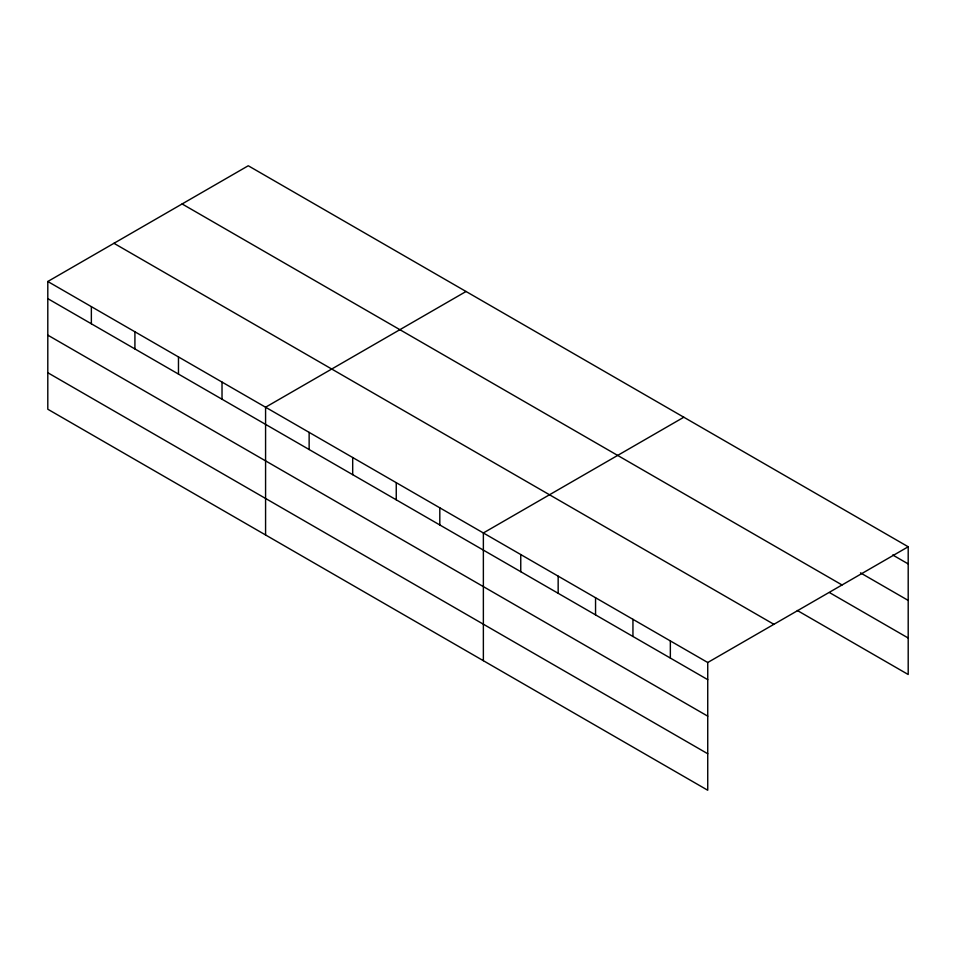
<?xml version="1.0" encoding="UTF-8"?>
<svg xmlns="http://www.w3.org/2000/svg" width="956" height="956" viewBox="0 0 956 956"><rect width="100%" height="100%" fill="white"/><g stroke="black" fill="none" stroke-linecap="round" stroke-linejoin="round"><path stroke-width="1.43" d="M707.739 716.152L707.739 662.508L47.8 281.494L47.8 409.228L707.739 790.242L707.739 716.152L47.8 335.138M797.304 610.478L908.2 674.506L908.2 546.772L248.261 165.758L47.8 281.494M466.038 291.496L265.577 407.22L265.577 534.966M683.815 417.222L483.366 532.958L483.366 660.692M707.739 662.508L908.2 546.772M892.725 554.982L908.2 563.92M860.484 572.871L908.2 600.416M182.106 203.951L842.045 584.964M829.533 592.601L908.2 638.01M113.955 243.302L773.894 624.316M47.8 298.642L707.739 679.656M47.8 372.732L707.739 753.746M670.347 640.914L670.347 658.063M632.944 619.321L632.944 636.469M595.552 597.727L595.552 614.875M558.161 576.145L558.161 593.294M520.757 554.552L520.757 571.7M439.808 507.815L439.808 524.964M396.25 482.672L396.25 499.809M352.692 457.518L352.692 474.666M309.135 432.375L309.135 449.523M222.019 382.077L222.019 399.226M178.473 356.935L178.473 374.083M134.916 331.78L134.916 348.928M91.358 306.637L91.358 323.785"/></g></svg>
